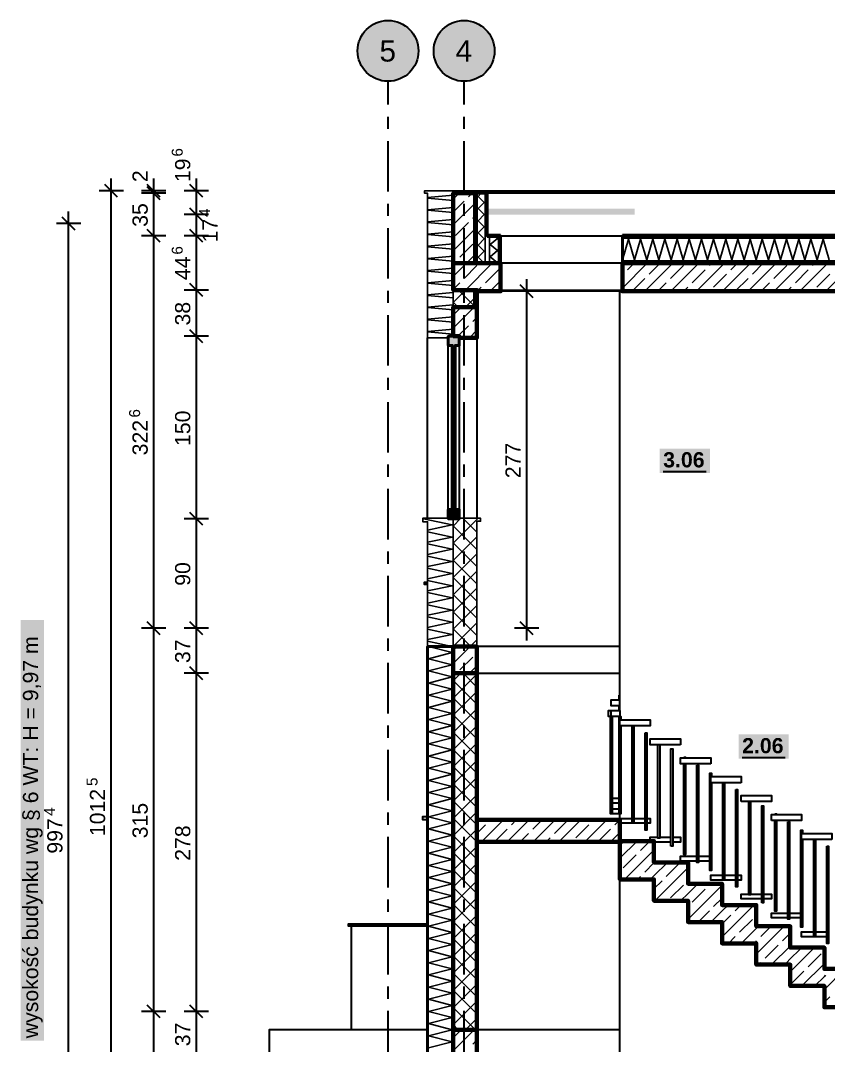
# Model space of a CAD drawing. Header units: metres. Extents: x -12.4 to 53.1, y -2.2 to 12.7.
# Drawn here: x -12.39 to -5.76, y 2.87 to 11.3 of the extents above; entities that cross this region are included whole.
import ezdxf

# ---------------------------------------------------------------- set-up
doc = ezdxf.new("R2010")
doc.units = ezdxf.units.M
for name, pattern in [('HYDRO_OKNA', [4.5, 1.5, -3]), ('KRESKOWA_3_1', [4, 3, -1]), ('PUNKTOWA', [10.5, 8.4, -1.05, 0, -1.05])]:
    doc.linetypes.add(name, pattern=pattern)
for name, color, linetype, lineweight in [('A-IZOL-WODNA', 5, 'Continuous', 100), ('A-KRESKOWANIE', 8, 'Continuous', 18), ('A-MASKA', 7, 'Continuous', 18), ('A-OSIE', 1, 'PUNKTOWA', 25), ('A-POMIESZCZENIA', 2, 'Continuous', 25), ('A-SCIANY-IZOL', 4, 'Continuous', 35), ('A-SCIANY-KONSTR', 7, 'Continuous', 50), ('A-SCIANY-WYK', 8, 'Continuous', 18), ('A-STROPY', 7, 'Continuous', 50), ('A-WIDOK', 7, 'Continuous', 25), ('A-WYMIARY', 1, 'Continuous', 25), ('A-WYPELNIENIA', 9, 'Continuous', 18)]:
    doc.layers.add(name, color=color, linetype=linetype, lineweight=lineweight)
doc.styles.add('PL_ARIAL', font='arial.ttf')
doc.styles.add('PL_ARIAL_B', font='arialbd.ttf')

msp = doc.modelspace()

# ---------------------------------------------------------------- hatches: boundary and pattern name
at = {"layer": 'A-MASKA', "true_color": 0xffffff}
msp.add_hatch(color=7, dxfattribs=at).paths.add_polyline_path([(-12.2025, 2.9099), (-12.2025, 6.3681), (-12.395, 6.3681), (-12.395, 2.9099)])
at = {"layer": 'A-OSIE', "true_color": 0xffffff}
for points in [[(-9.125, 11.046), (-9.1271, 11.0786), (-9.1335, 11.1107), (-9.144, 11.1417), (-9.1585, 11.171), (-9.1767, 11.1982), (-9.1982, 11.2228), (-9.2228, 11.2443), (-9.25, 11.2625), (-9.2793, 11.277), (-9.3103, 11.2875), (-9.3424, 11.2939), (-9.375, 11.296), (-9.4076, 11.2939), (-9.4397, 11.2875), (-9.4707, 11.277), (-9.5, 11.2625), (-9.5272, 11.2443), (-9.5518, 11.2228), (-9.5733, 11.1982), (-9.5915, 11.171), (-9.606, 11.1417), (-9.6165, 11.1107), (-9.6229, 11.0786), (-9.625, 11.046), (-9.6229, 11.0134), (-9.6165, 10.9813), (-9.606, 10.9503), (-9.5915, 10.921), (-9.5733, 10.8938), (-9.5518, 10.8692), (-9.5272, 10.8477), (-9.5, 10.8295), (-9.4707, 10.815), (-9.4397, 10.8045), (-9.4076, 10.7981), (-9.375, 10.796), (-9.3424, 10.7981), (-9.3103, 10.8045), (-9.2793, 10.815), (-9.25, 10.8295), (-9.2228, 10.8477), (-9.1982, 10.8692), (-9.1767, 10.8938), (-9.1585, 10.921), (-9.144, 10.9503), (-9.1335, 10.9813), (-9.1271, 11.0134)], [(-8.5, 11.046), (-8.5021, 11.0786), (-8.5085, 11.1107), (-8.519, 11.1417), (-8.5335, 11.171), (-8.5517, 11.1982), (-8.5732, 11.2228), (-8.5978, 11.2443), (-8.625, 11.2625), (-8.6543, 11.277), (-8.6853, 11.2875), (-8.7174, 11.2939), (-8.75, 11.296), (-8.7826, 11.2939), (-8.8147, 11.2875), (-8.8457, 11.277), (-8.875, 11.2625), (-8.9022, 11.2443), (-8.9268, 11.2228), (-8.9483, 11.1982), (-8.9665, 11.171), (-8.981, 11.1417), (-8.9915, 11.1107), (-8.9979, 11.0786), (-9, 11.046), (-8.9979, 11.0134), (-8.9915, 10.9813), (-8.981, 10.9503), (-8.9665, 10.921), (-8.9483, 10.8938), (-8.9268, 10.8692), (-8.9022, 10.8477), (-8.875, 10.8295), (-8.8457, 10.815), (-8.8147, 10.8045), (-8.7826, 10.7981), (-8.75, 10.796), (-8.7174, 10.7981), (-8.6853, 10.8045), (-8.6543, 10.815), (-8.625, 10.8295), (-8.5978, 10.8477), (-8.5732, 10.8692), (-8.5517, 10.8938), (-8.5335, 10.921), (-8.519, 10.9503), (-8.5085, 10.9813), (-8.5021, 11.0134)]]:
    msp.add_hatch(color=7, dxfattribs=at).paths.add_polyline_path(points)
at = {"layer": 'A-POMIESZCZENIA', "true_color": 0xffffff}
for points in [[(-7.1443, 7.5775), (-6.7307, 7.5775), (-6.7307, 7.7775), (-7.1443, 7.7775)], [(-6.4955, 5.2275), (-6.082, 5.2275), (-6.082, 5.4275), (-6.4955, 5.4275)]]:
    msp.add_hatch(color=7, dxfattribs=at).paths.add_polyline_path(points)
at = {"layer": 'A-WYPELNIENIA', "true_color": 0x000000}
for points in [[(-8.55, 9.7), (-8.55, 9.75), (-7.35, 9.75), (-7.35, 9.7)], [(-8.88, 8.7), (-8.88, 8.7), (-8.88, 8.7), (-8.79, 8.7), (-8.79, 8.7), (-8.79, 8.7), (-8.79, 8.625), (-8.79, 8.625), (-8.79, 8.625), (-8.823, 8.625), (-8.823, 8.625), (-8.823, 8.625), (-8.823, 8.625), (-8.823, 8.625), (-8.823, 8.625), (-8.823, 8.625), (-8.823, 8.625), (-8.823, 8.625), (-8.823, 8.625), (-8.823, 8.625), (-8.823, 8.625), (-8.823, 8.625), (-8.823, 8.625), (-8.823, 8.625), (-8.823, 8.625), (-8.823, 8.625), (-8.823, 7.275), (-8.823, 7.275), (-8.823, 7.275), (-8.847, 7.275), (-8.847, 7.275), (-8.847, 7.275), (-8.847, 8.625), (-8.847, 8.625), (-8.847, 8.625), (-8.847, 8.625), (-8.847, 8.625), (-8.847, 8.625), (-8.847, 8.625), (-8.847, 8.625), (-8.847, 8.625), (-8.847, 8.625), (-8.847, 8.625), (-8.847, 8.625), (-8.847, 8.625), (-8.847, 8.625), (-8.847, 8.625), (-8.847, 8.625), (-8.847, 8.625), (-8.88, 8.625), (-8.88, 8.625), (-8.88, 8.625)], [(-8.88, 7.2), (-8.88, 7.275), (-8.79, 7.275), (-8.79, 7.2)]]:
    msp.add_hatch(color=7, dxfattribs=at).paths.add_polyline_path(points)

# ---------------------------------------------------------------- linework, layer by layer
at = {"layer": 'A-IZOL-WODNA', "lineweight": 100, "ltscale": 0.05, "true_color": 0x000000}
for points in [[(-8.56, 9.525), (-8.45, 9.525)], [(-7.45, 9.525), (-0.19, 9.525)]]:
    msp.add_lwpolyline(points, dxfattribs=at)
at = {"layer": 'A-IZOL-WODNA', "linetype": 'HYDRO_OKNA', "lineweight": 50, "ltscale": 0.05, "true_color": 0xffffff, "flags": 128}
for points in [[(-8.56, 9.525), (-8.45, 9.525)], [(-7.45, 9.525), (-0.19, 9.525)]]:
    msp.add_lwpolyline(points, dxfattribs=at)
at = {"layer": 'A-IZOL-WODNA', "linetype": 'KRESKOWA_3_1', "lineweight": 35, "ltscale": 0.05, "flags": 128}
for points in [[(-8.56, 9.302), (-8.45, 9.302)], [(-7.45, 9.302), (-0.19, 9.302)]]:
    msp.add_lwpolyline(points, dxfattribs=at)
at = {"layer": 'A-KRESKOWANIE', "lineweight": 25, "ltscale": 0.05}
for points in [[(-9.05, 9.8397), (-8.84, 9.8595)], [(-8.84, 9.8276), (-8.7916, 9.876)], [(-8.7151, 9.8465), (-8.6856, 9.876)], [(-8.6647, 9.876), (-8.5375, 9.888), (-8.6223, 9.896)], [(-8.6425, 9.3), (-8.6425, 9.876)], [(-8.585, 9.3), (-8.635, 9.35), (-8.585, 9.4), (-8.635, 9.45), (-8.585, 9.5), (-8.635, 9.55), (-8.585, 9.6), (-8.635, 9.65), (-8.585, 9.7), (-8.635, 9.75), (-8.585, 9.8), (-8.635, 9.85), (-8.609, 9.876)], [(-8.5775, 9.3), (-8.5775, 9.876)], [(-8.84, 9.8165), (-9.05, 9.8363)], [(-8.84, 9.7216), (-8.7504, 9.8111)], [(-8.84, 9.6155), (-8.66, 9.7955)], [(-9.05, 9.7397), (-8.84, 9.7595)], [(-8.84, 9.7165), (-9.05, 9.7363)], [(-9.05, 9.6397), (-8.84, 9.6595)], [(-8.84, 9.6165), (-9.05, 9.6363)], [(-8.8212, 9.5283), (-8.7151, 9.6343)], [(-8.6797, 9.6697), (-8.66, 9.6894)], [(-9.05, 9.5397), (-8.84, 9.5595)], [(-8.84, 9.5165), (-9.05, 9.5363)], [(-8.84, 9.4034), (-8.66, 9.5834)], [(-8.5425, 9.304), (-8.5425, 9.524)], [(-8.475, 9.304), (-8.475, 9.304), (-8.535, 9.354), (-8.475, 9.404), (-8.535, 9.454), (-8.475, 9.504), (-8.499, 9.524)], [(-8.4675, 9.304), (-8.4675, 9.524)], [(-9.05, 9.4397), (-8.84, 9.4595)], [(-8.7858, 9.3515), (-8.6797, 9.4576)], [(-7.45, 9.5065), (-0.19, 9.5065)], [(-7.45, 9.329), (-7.4, 9.499), (-7.35, 9.329), (-7.3, 9.499), (-7.25, 9.329), (-7.2, 9.499), (-7.15, 9.329), (-7.1, 9.499), (-7.05, 9.329), (-7, 9.499), (-6.95, 9.329), (-6.9, 9.499), (-6.85, 9.329), (-6.8, 9.499), (-6.75, 9.329), (-6.7, 9.499), (-6.65, 9.329), (-6.6, 9.499), (-6.55, 9.329), (-6.5, 9.499), (-6.45, 9.329), (-6.4, 9.499), (-6.35, 9.329), (-6.3, 9.499), (-6.25, 9.329), (-6.2, 9.499), (-6.15, 9.329), (-6.1, 9.499), (-6.05, 9.329), (-6, 9.499), (-5.95, 9.329), (-5.9, 9.499), (-5.85, 9.329), (-5.8, 9.499), (-5.75, 9.329)], [(-8.84, 9.4165), (-9.05, 9.4363)], [(-9.05, 9.3397), (-8.84, 9.3595)], [(-8.7312, 9.3), (-8.66, 9.3712)], [(-8.84, 9.3165), (-9.05, 9.3363)], [(-8.84, 9.1912), (-8.7312, 9.3)], [(-8.84, 9.2973), (-8.8373, 9.3)], [(-8.8373, 9.3), (-8.8212, 9.3161)], [(-8.7504, 9.1747), (-8.6444, 9.2808)], [(-8.7391, 9.08), (-8.5191, 9.3)], [(-7.45, 9.3215), (-0.19, 9.3215)], [(-7.45, 9.0963), (-7.2463, 9.3)], [(-7.4069, 9.2454), (-7.3524, 9.3)], [(-7.2642, 9.07), (-7.0342, 9.3)], [(-7.2302, 9.2101), (-7.1402, 9.3)], [(-7.0534, 9.1747), (-6.9473, 9.2808)], [(-7.052, 9.07), (-6.822, 9.3)], [(-6.8399, 9.07), (-6.6099, 9.3)], [(-6.7352, 9.2808), (-6.716, 9.3)], [(-6.6278, 9.07), (-6.3978, 9.3)], [(-6.5584, 9.2454), (-6.5038, 9.3)], [(-6.4156, 9.07), (-6.1856, 9.3)], [(-6.3816, 9.2101), (-6.2917, 9.3)], [(-6.2049, 9.1747), (-6.0988, 9.2808)], [(-6.2035, 9.07), (-5.9735, 9.3)], [(-5.9914, 9.07), (-5.7614, 9.3)], [(-5.8867, 9.2808), (-5.8674, 9.3)], [(-5.7792, 9.07), (-5.5492, 9.3)], [(-9.05, 9.2397), (-8.84, 9.2595)], [(-8.84, 9.2165), (-9.05, 9.2363)], [(-8.5737, 9.1394), (-8.4676, 9.2454)], [(-7.45, 9.2024), (-7.4423, 9.2101)], [(-6.8766, 9.1394), (-6.7705, 9.2454)], [(-6.6998, 9.104), (-6.5938, 9.2101)], [(-6.0281, 9.1394), (-5.922, 9.2454)], [(-5.8513, 9.104), (-5.7452, 9.2101)], [(-9.05, 9.1397), (-8.84, 9.1595)], [(-8.84, 9.1165), (-9.05, 9.1363)], [(-8.84, 9.0852), (-8.7858, 9.1394)], [(-8.643, 9.07), (-8.609, 9.104)], [(-8.537, 9.07), (-8.45, 9.157)], [(-7.3702, 9.07), (-7.2655, 9.1747)], [(-7.1581, 9.07), (-7.0887, 9.1394)], [(-6.946, 9.07), (-6.912, 9.104)], [(-6.5217, 9.07), (-6.417, 9.1747)], [(-6.3096, 9.07), (-6.2402, 9.1394)], [(-6.0974, 9.07), (-6.0634, 9.104)], [(-9.05, 9.0397), (-8.84, 9.0595)], [(-8.84, 9.0165), (-9.05, 9.0363)], [(-8.84, 8.9791), (-8.7391, 9.08)], [(-8.66, 8.9428), (-8.7972, 9.08)], [(-8.7377, 8.94), (-8.66, 9.0177)], [(-8.66, 9.053), (-8.645, 9.068)], [(-9.05, 8.9397), (-8.84, 8.9595)], [(-8.84, 8.9165), (-9.05, 8.9363)], [(-8.7986, 8.94), (-8.84, 8.9814)], [(-8.84, 8.767), (-8.667, 8.94)], [(-8.84, 8.873), (-8.773, 8.94)], [(-8.66, 8.947), (-8.645, 8.962)], [(-9.05, 8.8397), (-8.84, 8.8595)], [(-8.6797, 8.8212), (-8.645, 8.8559)], [(-8.84, 8.8165), (-9.05, 8.8363)], [(-8.8009, 8.7), (-8.7151, 8.7858)], [(-9.05, 8.7397), (-8.84, 8.7595)], [(-8.84, 8.7165), (-9.05, 8.7363)], [(-8.7068, 8.688), (-8.645, 8.7498)], [(-9.05, 7.1069), (-8.8475, 7.15), (-9.0825, 7.2), (-9.0637, 7.204)], [(-8.84, 6.9992), (-8.6352, 7.204)], [(-8.84, 7.1406), (-8.7766, 7.204)], [(-8.645, 7.0894), (-8.7596, 7.204)], [(-8.615, 7.2008), (-8.6182, 7.204)], [(-9.05, 7.0069), (-8.8475, 7.05), (-9.05, 7.0931)], [(-8.645, 6.9479), (-8.84, 7.1429)], [(-8.84, 6.8578), (-8.645, 7.0528)], [(-8.645, 6.8065), (-8.84, 7.0015)], [(-9.05, 6.9069), (-8.8475, 6.95), (-9.05, 6.9931)], [(-8.84, 6.7163), (-8.645, 6.9113)], [(-9.05, 6.8069), (-8.8475, 6.85), (-9.05, 6.8931)], [(-8.645, 6.6651), (-8.84, 6.8601)], [(-9.05, 6.7069), (-8.8475, 6.75), (-9.05, 6.7931)], [(-8.84, 6.5749), (-8.645, 6.7699)], [(-9.05, 6.6069), (-8.8475, 6.65), (-9.05, 6.6931)], [(-8.645, 6.5237), (-8.84, 6.7187)], [(-9.05, 6.5069), (-8.8475, 6.55), (-9.05, 6.5931)], [(-8.84, 6.4335), (-8.645, 6.6285)], [(-8.645, 6.3823), (-8.84, 6.5773)], [(-9.05, 6.4069), (-8.8475, 6.45), (-9.05, 6.4931)], [(-8.84, 6.2921), (-8.645, 6.4871)], [(-8.645, 6.2408), (-8.84, 6.4358)], [(-9.05, 6.3069), (-8.8475, 6.35), (-9.05, 6.3931)], [(-8.84, 6.1507), (-8.645, 6.3457)], [(-9.05, 6.2069), (-8.8475, 6.25), (-9.05, 6.2931)], [(-8.6956, 6.15), (-8.84, 6.2944)], [(-8.8475, 6.15), (-9.05, 6.1931)], [(-8.837, 6.15), (-8.84, 6.153)], [(-8.6992, 6.15), (-8.645, 6.2042)], [(-8.8475, 3), (-9.0425, 3.05), (-8.8475, 3.1), (-9.0425, 3.15), (-8.8475, 3.2), (-9.0425, 3.25), (-8.8475, 3.3), (-9.0425, 3.35), (-8.8475, 3.4), (-9.0425, 3.45), (-8.8475, 3.5), (-9.0425, 3.55), (-8.8475, 3.6), (-9.0425, 3.65), (-8.8475, 3.7), (-9.0425, 3.75), (-8.8475, 3.8), (-9.0425, 3.85), (-8.8475, 3.9), (-9.0425, 3.95), (-8.8475, 4), (-9.0425, 4.05), (-8.8475, 4.1), (-9.0425, 4.15), (-8.8475, 4.2), (-9.0425, 4.25), (-8.8475, 4.3), (-9.0425, 4.35), (-8.8475, 4.4), (-9.0425, 4.45), (-8.8475, 4.5), (-9.0425, 4.55), (-8.8475, 4.6), (-9.0425, 4.65), (-8.8475, 4.7), (-9.0425, 4.75), (-8.8475, 4.8), (-9.0425, 4.85), (-8.8475, 4.9), (-9.0425, 4.95), (-8.8475, 5), (-9.0425, 5.05), (-8.8475, 5.1), (-9.0425, 5.15), (-8.8475, 5.2), (-9.0425, 5.25), (-8.8475, 5.3), (-9.0425, 5.35), (-8.8475, 5.4), (-9.0425, 5.45), (-8.8475, 5.5), (-9.0425, 5.55), (-8.8475, 5.6), (-9.0425, 5.65), (-8.8475, 5.7), (-9.0425, 5.75), (-8.8475, 5.8), (-9.0425, 5.85), (-8.8475, 5.9), (-9.0425, 5.95), (-8.8475, 6), (-9.0425, 6.05), (-8.8475, 6.1), (-9.0425, 6.15)], [(-8.84, 6.0092), (-8.6992, 6.15)], [(-8.8212, 6.1342), (-8.8053, 6.15)], [(-8.7858, 5.9574), (-8.6797, 6.0634)], [(-8.7071, 5.93), (-8.645, 5.9921)], [(-8.84, 5.8678), (-8.7778, 5.93)], [(-8.84, 5.7264), (-8.645, 5.9214)], [(-8.645, 5.8166), (-8.7584, 5.93)], [(-8.645, 5.6752), (-8.84, 5.8702)], [(-8.84, 5.585), (-8.645, 5.78)], [(-8.645, 5.5337), (-8.84, 5.7287)], [(-8.84, 5.4436), (-8.645, 5.6386)], [(-8.645, 5.3923), (-8.84, 5.5873)], [(-8.84, 5.3021), (-8.645, 5.4971)], [(-8.645, 5.2509), (-8.84, 5.4459)], [(-8.84, 5.1607), (-8.645, 5.3557)], [(-8.645, 5.1095), (-8.84, 5.3045)], [(-8.84, 5.0193), (-8.645, 5.2143)], [(-8.645, 4.968), (-8.84, 5.163)], [(-8.84, 4.8779), (-8.645, 5.0729)], [(-8.645, 4.8266), (-8.84, 5.0216)], [(-8.84, 4.7365), (-8.645, 4.9315)], [(-8.645, 4.6852), (-8.84, 4.8802)], [(-8.84, 4.595), (-8.645, 4.79)], [(-8.645, 4.5438), (-8.84, 4.7388)], [(-8.645, 4.7193), (-8.6393, 4.725)], [(-8.6072, 4.545), (-8.4272, 4.725)], [(-8.5383, 4.7199), (-8.5333, 4.725)], [(-8.3951, 4.545), (-8.2151, 4.725)], [(-8.3615, 4.6846), (-8.3211, 4.725)], [(-8.1848, 4.6492), (-8.109, 4.725)], [(-8.1829, 4.545), (-8.0029, 4.725)], [(-8.008, 4.6139), (-7.9019, 4.7199)], [(-7.9708, 4.545), (-7.7908, 4.725)], [(-7.7587, 4.545), (-7.5787, 4.725)], [(-7.6898, 4.7199), (-7.6847, 4.725)], [(-7.513, 4.6846), (-7.4726, 4.725)], [(-8.84, 4.4536), (-8.645, 4.6486)], [(-8.645, 4.6133), (-8.5737, 4.6846)], [(-8.5011, 4.545), (-8.3969, 4.6492)], [(-7.8312, 4.5785), (-7.7251, 4.6846)], [(-7.6526, 4.545), (-7.5484, 4.6492)], [(-8.645, 4.4024), (-8.84, 4.5974)], [(-8.289, 4.545), (-8.2201, 4.6139)], [(-8.0769, 4.545), (-8.0433, 4.5785)], [(-7.5465, 4.545), (-7.47, 4.6215)], [(-7.47, 4.4094), (-7.3294, 4.55)], [(-7.47, 4.5155), (-7.4355, 4.55)], [(-7.3009, 4.4725), (-7.2233, 4.55)], [(-8.84, 4.3122), (-8.645, 4.5072)], [(-7.4323, 4.235), (-7.19, 4.4773)], [(-8.645, 4.2609), (-8.84, 4.4559)], [(-7.4423, 4.331), (-7.3362, 4.4371)], [(-8.84, 4.1708), (-8.645, 4.3658)], [(-8.645, 4.1195), (-8.84, 4.3145)], [(-7.2655, 4.2957), (-7.19, 4.3712)], [(-7.19, 4.2651), (-7.0801, 4.375)], [(-7.19, 4.3712), (-7.1862, 4.375)], [(-7.183, 4.06), (-6.91, 4.333)], [(-7.0887, 4.2603), (-6.9827, 4.3664)], [(-8.84, 4.0293), (-8.645, 4.2243)], [(-7.3262, 4.235), (-7.3009, 4.2603)], [(-7.2201, 4.235), (-7.19, 4.2651)], [(-7.19, 4.1591), (-7.1241, 4.225)], [(-6.912, 4.225), (-6.91, 4.2269)], [(-8.645, 3.9781), (-8.84, 4.1731)], [(-7.0534, 4.0835), (-6.9473, 4.1896)], [(-6.91, 4.1209), (-6.8309, 4.2)], [(-6.91, 3.9087), (-6.63, 4.1887)], [(-6.8766, 4.0482), (-6.7705, 4.1543)], [(-6.7352, 4.1896), (-6.7248, 4.2)], [(-8.84, 3.8879), (-8.645, 4.0829)], [(-6.9709, 4.06), (-6.91, 4.1209)], [(-6.6998, 4.0128), (-6.63, 4.0827)], [(-8.645, 3.8367), (-8.84, 4.0317)], [(-6.8277, 3.885), (-6.7352, 3.9775)], [(-6.7216, 3.885), (-6.63, 3.9766)], [(-6.63, 3.7645), (-6.3695, 4.025)], [(-6.63, 3.9766), (-6.5816, 4.025)], [(-6.5231, 3.9775), (-6.4755, 4.025)], [(-8.84, 3.7465), (-8.645, 3.9415)], [(-8.645, 3.6953), (-8.84, 3.8903)], [(-6.63, 3.8705), (-6.5584, 3.9421)], [(-6.4877, 3.8007), (-6.3816, 3.9068)], [(-8.84, 3.6051), (-8.645, 3.8001)], [(-6.4723, 3.71), (-6.35, 3.8323)], [(-6.35, 3.6202), (-6.1202, 3.85)], [(-6.35, 3.8323), (-6.3323, 3.85)], [(-6.3109, 3.7653), (-6.2263, 3.85)], [(-6.1342, 3.73), (-6.07, 3.7941)], [(-8.645, 3.5538), (-8.84, 3.7488)], [(-6.5784, 3.71), (-6.5231, 3.7653)], [(-6.3663, 3.71), (-6.35, 3.7263)], [(-6.35, 3.7263), (-6.3463, 3.73)], [(-8.84, 3.4637), (-8.645, 3.6587)], [(-6.2756, 3.5886), (-6.1695, 3.6946)], [(-6.2231, 3.535), (-6.07, 3.6881)], [(-6.07, 3.4759), (-5.8709, 3.675)], [(-6.07, 3.582), (-5.9927, 3.6593)], [(-5.922, 3.5179), (-5.816, 3.6239)], [(-8.645, 3.4124), (-8.84, 3.6074)], [(-6.3291, 3.535), (-6.3109, 3.5532)], [(-6.0988, 3.5532), (-6.07, 3.582)], [(-5.9738, 3.36), (-5.79, 3.5438)], [(-8.84, 3.3222), (-8.645, 3.5172)], [(-8.645, 3.271), (-8.84, 3.466)], [(-6.0634, 3.3764), (-5.9574, 3.4825)], [(-5.79, 3.3317), (-5.6217, 3.5)], [(-8.84, 3.1808), (-8.645, 3.3758)], [(-5.8677, 3.36), (-5.79, 3.4377)], [(-5.79, 3.4377), (-5.7806, 3.4471)], [(-8.645, 3.1296), (-8.84, 3.3246)], [(-8.84, 3.0394), (-8.645, 3.2344)], [(-5.79, 3.2256), (-5.7452, 3.2704)], [(-8.6569, 3), (-8.84, 3.1831)], [(-8.7983, 3), (-8.84, 3.0417)], [(-8.738, 3), (-8.645, 3.093)], [(-9.0425, 2.85), (-8.8475, 2.9), (-9.0425, 2.95), (-8.8475, 3)], [(-8.84, 2.8273), (-8.6673, 3)], [(-8.84, 2.9333), (-8.7733, 3)], [(-8.6797, 2.8815), (-8.645, 2.9162)]]:
    msp.add_lwpolyline(points, dxfattribs=at)
at = {"layer": 'A-OSIE', "linetype": 'PUNKTOWA', "lineweight": 35, "ltscale": 0.049404, "flags": 128}
for points in [[(-9.375, -1.55), (-9.375, 10.796)], [(-8.75, -1.55), (-8.75, 10.796)]]:
    msp.add_lwpolyline(points, dxfattribs=at)
at = {"layer": 'A-OSIE', "linetype": 'Continuous', "lineweight": 35, "ltscale": 0.05}
for centre in [(-9.375, 11.046), (-8.75, 11.046)]:
    msp.add_circle(centre, 0.25, dxfattribs=at)
at = {"layer": 'A-POMIESZCZENIA', "lineweight": 35, "ltscale": 0.05}
for points in [[(-7.1143, 7.5875), (-6.7607, 7.5875)], [(-6.4655, 5.2375), (-6.112, 5.2375)]]:
    msp.add_lwpolyline(points, dxfattribs=at)
at = {"layer": 'A-SCIANY-IZOL', "lineweight": 50, "ltscale": 0.05}
msp.add_lwpolyline([(-8.66, 9.3), (-8.66, 9.3), (-8.66, 9.876), (-8.66, 9.876), (-8.66, 9.876), (-8.56, 9.876), (-8.56, 9.876), (-8.56, 9.876), (-8.56, 9.524), (-8.56, 9.524), (-8.56, 9.524), (-8.56, 9.524), (-8.56, 9.524), (-8.56, 9.524), (-8.56, 9.524), (-8.56, 9.524), (-8.56, 9.524), (-8.56, 9.524), (-8.56, 9.524), (-8.56, 9.524), (-8.56, 9.524), (-8.56, 9.524), (-8.56, 9.524), (-8.56, 9.524), (-8.56, 9.524), (-8.45, 9.524), (-8.45, 9.524), (-8.45, 9.524), (-8.45, 9.304), (-8.45, 9.304), (-8.45, 9.304), (-8.56, 9.304), (-8.56, 9.304), (-8.56, 9.304), (-8.56, 9.304), (-8.56, 9.304), (-8.56, 9.304), (-8.56, 9.304), (-8.56, 9.304), (-8.56, 9.304), (-8.56, 9.304), (-8.56, 9.304), (-8.56, 9.304), (-8.56, 9.304), (-8.56, 9.304), (-8.56, 9.304), (-8.56, 9.304), (-8.56, 9.304), (-8.56, 9.3), (-8.56, 9.3), (-8.56, 9.3), (-8.66, 9.3)], close=True, dxfattribs=at)
for points in [[(-0.19, 9.304), (-7.45, 9.304), (-7.45, 9.304), (-7.45, 9.304), (-7.45, 9.524), (-7.45, 9.524), (-7.45, 9.524), (-0.19, 9.524)], [(-9.05, -0.4), (-9.05, 6.15), (-9.05, 6.15), (-9.05, 6.15), (-9.05, 6.15), (-8.84, 6.15), (-8.84, 6.15), (-8.84, 6.15), (-8.84, 6.15), (-8.84, -0.15)]]:
    msp.add_lwpolyline(points, dxfattribs=at)
at = {"layer": 'A-SCIANY-KONSTR', "lineweight": 70, "ltscale": 0.05}
for points in [[(-8.84, 9.3), (-8.84, 9.3), (-8.84, 9.876), (-8.84, 9.876), (-8.84, 9.876), (-8.66, 9.876), (-8.66, 9.876), (-8.66, 9.876), (-8.66, 9.3), (-8.66, 9.3), (-8.66, 9.3), (-8.84, 9.3)], [(-8.84, 8.7), (-8.84, 8.7), (-8.84, 8.94), (-8.84, 8.94), (-8.84, 8.94), (-8.66, 8.94), (-8.66, 8.94), (-8.66, 8.94), (-8.66, 8.94), (-8.66, 8.94), (-8.66, 8.94), (-8.66, 8.94), (-8.66, 8.94), (-8.66, 8.94), (-8.66, 8.94), (-8.66, 8.94), (-8.66, 8.94), (-8.66, 8.94), (-8.66, 8.94), (-8.66, 8.94), (-8.66, 8.94), (-8.66, 8.94), (-8.66, 9.08), (-8.66, 9.08), (-8.66, 9.08), (-8.645, 9.08), (-8.645, 9.08), (-8.645, 9.08), (-8.645, 8.688), (-8.645, 8.688), (-8.645, 8.688), (-8.79, 8.688), (-8.79, 8.688), (-8.79, 8.688), (-8.79, 8.7), (-8.79, 8.7), (-8.79, 8.7), (-8.79, 8.7), (-8.79, 8.7), (-8.79, 8.7), (-8.79, 8.7), (-8.79, 8.7), (-8.79, 8.7), (-8.79, 8.7), (-8.79, 8.7), (-8.79, 8.7), (-8.79, 8.7), (-8.79, 8.7), (-8.79, 8.7), (-8.79, 8.7), (-8.79, 8.7), (-8.84, 8.7)], [(-8.84, 5.93), (-8.84, 5.93), (-8.645, 5.93), (-8.645, 5.93), (-8.645, 5.93), (-8.645, 5.93), (-8.645, 3), (-8.645, 3), (-8.645, 3), (-8.645, 3), (-8.645, 3), (-8.84, 3), (-8.84, 3), (-8.84, 3), (-8.84, 3), (-8.84, 5.93), (-8.84, 5.93)]]:
    msp.add_lwpolyline(points, close=True, dxfattribs=at)
at = {"layer": 'A-SCIANY-KONSTR', "lineweight": 50, "ltscale": 0.05}
msp.add_lwpolyline([(-8.88, 8.625), (-8.88, 8.625), (-8.88, 8.625), (-8.88, 8.7), (-8.88, 8.7), (-8.88, 8.7), (-8.88, 8.7), (-8.88, 8.7), (-8.79, 8.7), (-8.79, 8.7), (-8.79, 8.7), (-8.79, 8.7), (-8.79, 8.7), (-8.79, 8.625), (-8.79, 8.625), (-8.79, 8.625), (-8.79, 8.625), (-8.79, 8.625), (-8.823, 8.625), (-8.823, 8.625), (-8.823, 8.625), (-8.823, 8.625), (-8.823, 8.625), (-8.823, 8.625), (-8.823, 8.625), (-8.823, 8.625), (-8.823, 8.625), (-8.823, 8.625), (-8.823, 8.625), (-8.823, 8.625), (-8.823, 8.625), (-8.823, 8.625), (-8.823, 8.625), (-8.823, 8.625), (-8.823, 8.625), (-8.823, 7.275), (-8.823, 7.275), (-8.823, 7.275), (-8.823, 7.275), (-8.823, 7.275), (-8.823, 7.275), (-8.823, 7.275), (-8.823, 7.275), (-8.823, 7.275), (-8.823, 7.275), (-8.823, 7.275), (-8.823, 7.275), (-8.823, 7.275), (-8.823, 7.275), (-8.823, 7.275), (-8.823, 7.275), (-8.823, 7.275), (-8.79, 7.275), (-8.79, 7.275), (-8.79, 7.275), (-8.79, 7.2), (-8.79, 7.2), (-8.79, 7.2), (-8.88, 7.2), (-8.88, 7.2), (-8.88, 7.2), (-8.88, 7.275), (-8.88, 7.275), (-8.88, 7.275), (-8.847, 7.275), (-8.847, 7.275), (-8.847, 7.275), (-8.847, 7.275), (-8.847, 7.275), (-8.847, 7.275), (-8.847, 7.275), (-8.847, 7.275), (-8.847, 7.275), (-8.847, 7.275), (-8.847, 7.275), (-8.847, 7.275), (-8.847, 7.275), (-8.847, 7.275), (-8.847, 7.275), (-8.847, 7.275), (-8.847, 7.275), (-8.847, 8.625), (-8.847, 8.625), (-8.847, 8.625), (-8.847, 8.625), (-8.847, 8.625), (-8.847, 8.625), (-8.847, 8.625), (-8.847, 8.625), (-8.847, 8.625), (-8.847, 8.625), (-8.847, 8.625), (-8.847, 8.625), (-8.847, 8.625), (-8.847, 8.625), (-8.847, 8.625), (-8.847, 8.625), (-8.847, 8.625), (-8.88, 8.625), (-8.88, 8.625)], close=True, dxfattribs=at)
at = {"layer": 'A-SCIANY-KONSTR', "lineweight": 70, "ltscale": 0.05}
msp.add_lwpolyline([(-5.51, 3.185), (-5.79, 3.185), (-5.79, 3.185), (-5.79, 3.185), (-5.79, 3.36), (-5.79, 3.36), (-5.79, 3.36), (-5.79, 3.36), (-5.79, 3.36), (-5.79, 3.36), (-5.79, 3.36), (-5.79, 3.36), (-5.79, 3.36), (-5.79, 3.36), (-5.79, 3.36), (-5.79, 3.36), (-5.79, 3.36), (-5.79, 3.36), (-5.79, 3.36), (-5.79, 3.36), (-5.79, 3.36), (-6.07, 3.36), (-6.07, 3.36), (-6.07, 3.36), (-6.07, 3.535), (-6.07, 3.535), (-6.07, 3.535), (-6.07, 3.535), (-6.07, 3.535), (-6.07, 3.535), (-6.07, 3.535), (-6.07, 3.535), (-6.07, 3.535), (-6.07, 3.535), (-6.07, 3.535), (-6.07, 3.535), (-6.07, 3.535), (-6.07, 3.535), (-6.07, 3.535), (-6.07, 3.535), (-6.07, 3.535), (-6.35, 3.535), (-6.35, 3.535), (-6.35, 3.535), (-6.35, 3.71), (-6.35, 3.71), (-6.35, 3.71), (-6.35, 3.71), (-6.35, 3.71), (-6.35, 3.71), (-6.35, 3.71), (-6.35, 3.71), (-6.35, 3.71), (-6.35, 3.71), (-6.35, 3.71), (-6.35, 3.71), (-6.35, 3.71), (-6.35, 3.71), (-6.35, 3.71), (-6.35, 3.71), (-6.35, 3.71), (-6.63, 3.71), (-6.63, 3.71), (-6.63, 3.71), (-6.63, 3.885), (-6.63, 3.885), (-6.63, 3.885), (-6.63, 3.885), (-6.63, 3.885), (-6.63, 3.885), (-6.63, 3.885), (-6.63, 3.885), (-6.63, 3.885), (-6.63, 3.885), (-6.63, 3.885), (-6.63, 3.885), (-6.63, 3.885), (-6.63, 3.885), (-6.63, 3.885), (-6.63, 3.885), (-6.63, 3.885), (-6.91, 3.885), (-6.91, 3.885), (-6.91, 3.885), (-6.91, 4.06), (-6.91, 4.06), (-6.91, 4.06), (-6.91, 4.06), (-6.91, 4.06), (-6.91, 4.06), (-6.91, 4.06), (-6.91, 4.06), (-6.91, 4.06), (-6.91, 4.06), (-6.91, 4.06), (-6.91, 4.06), (-6.91, 4.06), (-6.91, 4.06), (-6.91, 4.06), (-6.91, 4.06), (-6.91, 4.06), (-7.19, 4.06), (-7.19, 4.06), (-7.19, 4.06), (-7.19, 4.235), (-7.19, 4.235), (-7.19, 4.235), (-7.19, 4.235), (-7.19, 4.235), (-7.19, 4.235), (-7.19, 4.235), (-7.19, 4.235), (-7.19, 4.235), (-7.19, 4.235), (-7.19, 4.235), (-7.19, 4.235), (-7.19, 4.235), (-7.19, 4.235), (-7.19, 4.235), (-7.19, 4.235), (-7.19, 4.235), (-7.47, 4.235), (-7.47, 4.235), (-7.47, 4.235), (-7.47, 4.545), (-7.47, 4.545), (-7.47, 4.545), (-7.47, 4.545), (-7.47, 4.545), (-7.47, 4.545), (-7.47, 4.545), (-7.47, 4.545), (-7.47, 4.545), (-7.47, 4.545), (-7.47, 4.545), (-7.47, 4.545), (-7.47, 4.545), (-7.47, 4.545), (-7.47, 4.545), (-7.47, 4.545), (-7.47, 4.545), (-8.645, 4.545), (-8.645, 4.545), (-8.645, 4.545), (-8.645, 4.725), (-8.645, 4.725), (-8.645, 4.725), (-7.47, 4.725), (-7.47, 4.725), (-7.47, 4.725), (-7.47, 4.55), (-7.47, 4.55), (-7.47, 4.55), (-7.47, 4.55), (-7.47, 4.55), (-7.47, 4.55), (-7.47, 4.55), (-7.47, 4.55), (-7.47, 4.55), (-7.47, 4.55), (-7.47, 4.55), (-7.47, 4.55), (-7.47, 4.55), (-7.47, 4.55), (-7.47, 4.55), (-7.47, 4.55), (-7.47, 4.55), (-7.19, 4.55), (-7.19, 4.55), (-7.19, 4.55), (-7.19, 4.375), (-7.19, 4.375), (-7.19, 4.375), (-7.19, 4.375), (-7.19, 4.375), (-7.19, 4.375), (-7.19, 4.375), (-7.19, 4.375), (-7.19, 4.375), (-7.19, 4.375), (-7.19, 4.375), (-7.19, 4.375), (-7.19, 4.375), (-7.19, 4.375), (-7.19, 4.375), (-7.19, 4.375), (-7.19, 4.375), (-6.91, 4.375), (-6.91, 4.375), (-6.91, 4.375), (-6.91, 4.2), (-6.91, 4.2), (-6.91, 4.2), (-6.91, 4.2), (-6.91, 4.2), (-6.91, 4.2), (-6.91, 4.2), (-6.91, 4.2), (-6.91, 4.2), (-6.91, 4.2), (-6.91, 4.2), (-6.91, 4.2), (-6.91, 4.2), (-6.91, 4.2), (-6.91, 4.2), (-6.91, 4.2), (-6.91, 4.2), (-6.63, 4.2), (-6.63, 4.2), (-6.63, 4.2), (-6.63, 4.025), (-6.63, 4.025), (-6.63, 4.025), (-6.63, 4.025), (-6.63, 4.025), (-6.63, 4.025), (-6.63, 4.025), (-6.63, 4.025), (-6.63, 4.025), (-6.63, 4.025), (-6.63, 4.025), (-6.63, 4.025), (-6.63, 4.025), (-6.63, 4.025), (-6.63, 4.025), (-6.63, 4.025), (-6.63, 4.025), (-6.35, 4.025), (-6.35, 4.025), (-6.35, 4.025), (-6.35, 3.85), (-6.35, 3.85), (-6.35, 3.85), (-6.35, 3.85), (-6.35, 3.85), (-6.35, 3.85), (-6.35, 3.85), (-6.35, 3.85), (-6.35, 3.85), (-6.35, 3.85), (-6.35, 3.85), (-6.35, 3.85), (-6.35, 3.85), (-6.35, 3.85), (-6.35, 3.85), (-6.35, 3.85), (-6.35, 3.85), (-6.07, 3.85), (-6.07, 3.85), (-6.07, 3.85), (-6.07, 3.675), (-6.07, 3.675), (-6.07, 3.675), (-6.07, 3.675), (-6.07, 3.675), (-6.07, 3.675), (-6.07, 3.675), (-6.07, 3.675), (-6.07, 3.675), (-6.07, 3.675), (-6.07, 3.675), (-6.07, 3.675), (-6.07, 3.675), (-6.07, 3.675), (-6.07, 3.675), (-6.07, 3.675), (-6.07, 3.675), (-5.79, 3.675), (-5.79, 3.675), (-5.79, 3.675), (-5.79, 3.5), (-5.79, 3.5), (-5.79, 3.5), (-5.79, 3.5), (-5.79, 3.5), (-5.79, 3.5), (-5.79, 3.5), (-5.79, 3.5), (-5.79, 3.5), (-5.79, 3.5), (-5.79, 3.5), (-5.79, 3.5), (-5.79, 3.5), (-5.79, 3.5), (-5.79, 3.5), (-5.79, 3.5), (-5.79, 3.5), (-5.51, 3.5)], dxfattribs=at)
at = {"layer": 'A-SCIANY-WYK', "lineweight": 25, "ltscale": 0.05}
for points in [[(-9.075, 9.876), (-9.075, 9.876), (-9.075, 9.876), (-9.075, 9.896), (-9.075, 9.896), (-9.075, 9.896), (-9.075, 9.896), (-9.075, 9.896), (-8.53, 9.896), (-8.53, 9.896), (-8.53, 9.896), (-8.53, 9.896), (-8.53, 9.896), (-8.53, 9.876), (-8.53, 9.876), (-8.53, 9.876), (-8.53, 9.876), (-8.53, 9.876), (-8.84, 9.876), (-8.84, 9.876), (-8.84, 9.876), (-8.84, 9.876), (-8.84, 9.876), (-8.84, 9.876), (-8.84, 9.876), (-8.84, 9.876), (-8.84, 9.876), (-8.84, 9.876), (-8.84, 9.876), (-8.84, 9.876), (-8.84, 9.876), (-8.84, 9.876), (-8.84, 9.876), (-8.84, 9.876), (-8.84, 9.876), (-8.84, 8.7), (-8.84, 8.7), (-8.84, 8.7), (-8.84, 8.7), (-8.84, 8.7), (-8.88, 8.7), (-8.88, 8.7), (-8.88, 8.7), (-8.88, 8.7), (-8.88, 8.7), (-8.88, 8.7), (-8.88, 8.7), (-8.88, 8.7), (-8.88, 8.7), (-8.88, 8.7), (-8.88, 8.7), (-8.88, 8.7), (-8.88, 8.7), (-8.88, 8.7), (-8.88, 8.7), (-8.88, 8.7), (-8.88, 8.7), (-8.88, 8.688), (-8.88, 8.688), (-8.88, 8.688), (-8.88, 8.688), (-8.88, 8.688), (-9.05, 8.688), (-9.05, 8.688), (-9.05, 8.688), (-9.05, 8.688), (-9.05, 8.688), (-9.05, 9.876), (-9.05, 9.876), (-9.05, 9.876), (-9.05, 9.876), (-9.05, 9.876), (-9.05, 9.876), (-9.05, 9.876), (-9.05, 9.876), (-9.05, 9.876), (-9.05, 9.876), (-9.05, 9.876), (-9.05, 9.876), (-9.05, 9.876), (-9.05, 9.876), (-9.05, 9.876), (-9.05, 9.876), (-9.05, 9.876), (-9.075, 9.876), (-9.075, 9.876)], [(-8.84, 8.94), (-8.84, 8.94), (-8.84, 9.08), (-8.84, 9.08), (-8.84, 9.08), (-8.66, 9.08), (-8.66, 9.08), (-8.66, 9.08), (-8.66, 8.94), (-8.66, 8.94), (-8.66, 8.94), (-8.84, 8.94)], [(-9.09, 7.204), (-9.09, 7.204), (-9.09, 7.204), (-9.09, 7.204), (-9.09, 7.204), (-8.88, 7.204), (-8.88, 7.204), (-8.88, 7.204), (-8.88, 7.204), (-8.88, 7.204), (-8.88, 7.2), (-8.88, 7.2), (-8.88, 7.2), (-8.88, 7.2), (-8.88, 7.2), (-8.88, 7.2), (-8.88, 7.2), (-8.88, 7.2), (-8.88, 7.2), (-8.88, 7.2), (-8.88, 7.2), (-8.88, 7.2), (-8.88, 7.2), (-8.88, 7.2), (-8.88, 7.2), (-8.88, 7.2), (-8.88, 7.2), (-8.84, 7.2), (-8.84, 7.2), (-8.84, 7.2), (-8.84, 7.2), (-8.84, 7.2), (-8.84, 6.15), (-8.84, 6.15), (-8.84, 6.15), (-8.84, 6.15), (-8.84, 6.15), (-9.05, 6.15), (-9.05, 6.15), (-9.05, 6.15), (-9.05, 6.15), (-9.05, 7.175), (-9.05, 7.175), (-9.05, 7.175), (-9.05, 7.175), (-9.05, 7.175), (-9.05, 7.175), (-9.05, 7.175), (-9.05, 7.175), (-9.05, 7.175), (-9.05, 7.175), (-9.05, 7.175), (-9.05, 7.175), (-9.05, 7.175), (-9.05, 7.175), (-9.05, 7.175), (-9.05, 7.175), (-9.05, 7.175), (-9.09, 7.175), (-9.09, 7.175), (-9.09, 7.175), (-9.09, 7.175), (-9.09, 7.175)], [(-8.84, 7.2), (-8.84, 7.2), (-8.84, 7.2), (-8.84, 7.2), (-8.84, 7.2), (-8.79, 7.2), (-8.79, 7.2), (-8.79, 7.2), (-8.79, 7.2), (-8.79, 7.2), (-8.79, 7.2), (-8.79, 7.2), (-8.79, 7.2), (-8.79, 7.2), (-8.79, 7.2), (-8.79, 7.2), (-8.79, 7.2), (-8.79, 7.2), (-8.79, 7.2), (-8.79, 7.2), (-8.79, 7.2), (-8.79, 7.2), (-8.79, 7.204), (-8.79, 7.204), (-8.79, 7.204), (-8.79, 7.204), (-8.79, 7.204), (-8.615, 7.204), (-8.615, 7.204), (-8.615, 7.204), (-8.615, 7.204), (-8.615, 7.204), (-8.615, 7.18), (-8.615, 7.18), (-8.615, 7.18), (-8.615, 7.18), (-8.615, 7.18), (-8.645, 7.18), (-8.645, 7.18), (-8.645, 7.18), (-8.645, 7.18), (-8.645, 7.18), (-8.645, 7.18), (-8.645, 7.18), (-8.645, 7.18), (-8.645, 7.18), (-8.645, 7.18), (-8.645, 7.18), (-8.645, 7.18), (-8.645, 7.18), (-8.645, 7.18), (-8.645, 7.18), (-8.645, 7.18), (-8.645, 7.18), (-8.645, 6.15), (-8.645, 6.15), (-8.645, 6.15), (-8.645, 6.15), (-8.84, 6.15), (-8.84, 6.15), (-8.84, 6.15), (-8.84, 6.15), (-8.84, 6.15)]]:
    msp.add_lwpolyline(points, close=True, dxfattribs=at)
at = {"layer": 'A-STROPY', "lineweight": 70, "ltscale": 0.05}
for points in [[(-8.84, 9.08), (-8.84, 9.08), (-8.84, 9.08), (-8.84, 9.3), (-8.84, 9.3), (-8.84, 9.3), (-8.84, 9.3), (-8.84, 9.3), (-8.45, 9.3), (-8.45, 9.3), (-8.45, 9.3), (-8.45, 9.3), (-8.45, 9.3), (-8.45, 9.07), (-8.45, 9.07), (-8.45, 9.07), (-8.45, 9.07), (-8.45, 9.07), (-8.645, 9.07), (-8.645, 9.07), (-8.645, 9.07), (-8.645, 9.07), (-8.645, 9.07), (-8.645, 9.08), (-8.645, 9.08), (-8.645, 9.08), (-8.645, 9.08), (-8.645, 9.08), (-8.645, 9.08), (-8.645, 9.08), (-8.645, 9.08), (-8.645, 9.08), (-8.645, 9.08), (-8.645, 9.08), (-8.645, 9.08), (-8.645, 9.08), (-8.645, 9.08), (-8.645, 9.08), (-8.645, 9.08), (-8.645, 9.08), (-8.84, 9.08), (-8.84, 9.08)], [(-8.84, 5.93), (-8.84, 5.93), (-8.84, 6.15), (-8.84, 6.15), (-8.84, 6.15), (-8.645, 6.15), (-8.645, 6.15), (-8.645, 6.15), (-8.645, 5.93), (-8.645, 5.93), (-8.645, 5.93), (-8.84, 5.93)], [(-8.84, 2.78), (-8.84, 2.78), (-8.84, 3), (-8.84, 3), (-8.84, 3), (-8.645, 3), (-8.645, 3), (-8.645, 3), (-8.645, 2.78), (-8.645, 2.78), (-8.645, 2.78), (-8.84, 2.78)]]:
    msp.add_lwpolyline(points, close=True, dxfattribs=at)
msp.add_lwpolyline([(-5.25, 9.07), (-7.45, 9.07), (-7.45, 9.07), (-7.45, 9.07), (-7.45, 9.07), (-7.45, 9.3), (-7.45, 9.3), (-7.45, 9.3), (-7.45, 9.3), (0.09, 9.3)], dxfattribs=at)
at = {"layer": 'A-WIDOK', "lineweight": 35, "ltscale": 0.05}
for points in [[(-8.5296, 9.896), (-4.905, 9.896), (-4.905, 9.876), (-8.5296, 9.876)], [(-8.4496, 9.526), (-7.4504, 9.526)], [(-7.4504, 9.524), (-8.4496, 9.524)], [(-8.4496, 9.304), (-7.4504, 9.304)], [(-7.4504, 9.3), (-8.4496, 9.3)], [(-8.4496, 9.08), (-7.4704, 9.08)], [(-7.4704, 9.07), (-8.4496, 9.07)], [(-7.47, 5.6254), (-7.47, 6.15), (-7.47, 9.08), (-7.4504, 9.08)], [(-9.05, 7.2044), (-9.05, 8.6876)], [(-8.645, 8.6876), (-8.645, 7.2044)], [(-8.88, 7.2754), (-8.88, 8.6246)], [(-8.79, 8.6246), (-8.79, 7.2754)], [(-9.0504, 6.66), (-9.075, 6.66), (-9.075, 6.68), (-9.0504, 6.68)], [(-7.4704, 6.15), (-8.6446, 6.15)], [(-8.6446, 5.93), (-7.4704, 5.93)], [(-7.477, 5.7129), (-7.477, 5.75)], [(-7.4704, 5.6625), (-7.541, 5.6625), (-7.541, 5.7125), (-7.4704, 5.7125)], [(-7.477, 5.6254), (-7.477, 5.6621)], [(-7.5484, 5.575), (-7.5635, 5.575), (-7.5635, 5.625), (-7.5414, 5.625)], [(-7.534, 5.5746), (-7.534, 4.775), (-7.548, 4.775), (-7.548, 5.575), (-7.5414, 5.575)], [(-7.541, 5.575), (-7.541, 5.625), (-7.47, 5.625), (-7.47, 5.575), (-7.541, 5.575)], [(-7.463, 5.4968), (-7.463, 4.775), (-7.477, 4.775), (-7.477, 5.5746)], [(-7.4696, 5.575), (-7.463, 5.575), (-7.463, 5.5476)], [(-7.47, 5.4972), (-7.47, 5.5472), (-7.2211, 5.5472), (-7.2211, 5.4972), (-7.47, 5.4972)], [(-7.3563, 5.4968), (-7.3563, 4.7083), (-7.3703, 4.7083), (-7.3703, 5.4968)], [(-7.2637, 5.4417), (-7.2497, 5.4417), (-7.2497, 4.6417), (-7.2637, 4.6417), (-7.2637, 5.4417)], [(-6.9722, 5.3417), (-7.2211, 5.3417), (-7.2211, 5.3917), (-6.9722, 5.3917), (-6.9722, 5.3417)], [(-7.143, 5.3413), (-7.143, 4.575), (-7.157, 4.575), (-7.157, 5.3413)], [(-7.0503, 4.5083), (-7.0503, 5.3083), (-7.0363, 5.3083), (-7.0363, 4.5083), (-7.0503, 4.5083)], [(-6.7233, 5.1861), (-6.9722, 5.1861), (-6.9722, 5.2361), (-6.7233, 5.2361), (-6.7233, 5.1861)], [(-6.9437, 5.2417), (-6.9297, 5.2417), (-6.9297, 5.2365)], [(-6.9297, 5.1857), (-6.9297, 4.4417), (-6.9437, 4.4417), (-6.9437, 5.1857)], [(-6.837, 5.175), (-6.823, 5.175), (-6.823, 4.375), (-6.837, 4.375), (-6.837, 5.175)], [(-6.7163, 5.0302), (-6.7163, 4.3083), (-6.7303, 4.3083), (-6.7303, 5.1083), (-6.7163, 5.1083), (-6.7163, 5.081)], [(-6.4744, 5.0306), (-6.7233, 5.0306), (-6.7233, 5.0806), (-6.4744, 5.0806), (-6.4744, 5.0306)], [(-6.6097, 5.0302), (-6.6097, 4.2417), (-6.6237, 4.2417), (-6.6237, 5.0302)], [(-6.517, 4.975), (-6.503, 4.975), (-6.503, 4.175), (-6.517, 4.175), (-6.517, 4.975)], [(-7.5336, 4.9025), (-7.4774, 4.9025)], [(-6.4744, 4.875), (-6.4744, 4.925), (-6.2256, 4.925), (-6.2256, 4.875), (-6.4744, 4.875)], [(-7.4774, 4.8625), (-7.5336, 4.8625)], [(-7.5336, 4.815), (-7.4774, 4.815)], [(-6.3963, 4.8746), (-6.3963, 4.1083), (-6.4103, 4.1083), (-6.4103, 4.8746)], [(-6.3037, 4.0417), (-6.3037, 4.8417), (-6.2897, 4.8417), (-6.2897, 4.0417), (-6.3037, 4.0417)], [(-9.0504, 4.725), (-9.09, 4.725), (-9.09, 4.754), (-9.0504, 4.754)], [(-7.4774, 4.775), (-7.5336, 4.775)], [(-7.47, 4.7376), (-7.47, 4.7746)], [(-7.47, 4.7254), (-7.47, 4.7372), (-7.3707, 4.7372)], [(-7.3559, 4.7372), (-7.2641, 4.7372)], [(-7.2493, 4.7372), (-7.2211, 4.7372), (-7.2211, 4.6972), (-7.2493, 4.6972)], [(-6.2256, 4.7194), (-6.2256, 4.7694), (-5.9767, 4.7694), (-5.9767, 4.7194), (-6.2256, 4.7194)], [(-6.197, 4.775), (-6.183, 4.775), (-6.183, 4.7698)], [(-6.183, 4.719), (-6.183, 3.975), (-6.197, 3.975), (-6.197, 4.719)], [(-7.2641, 4.6972), (-7.4696, 4.6972)], [(-6.0903, 4.7083), (-6.0763, 4.7083), (-6.0763, 3.9083), (-6.0903, 3.9083), (-6.0903, 4.7083)], [(-5.9697, 4.5635), (-5.9697, 3.8417), (-5.9837, 3.8417), (-5.9837, 4.6417), (-5.9697, 4.6417), (-5.9697, 4.6143)], [(-7.2211, 4.5504), (-7.2211, 4.5817), (-7.1574, 4.5817)], [(-7.1426, 4.5817), (-7.0507, 4.5817)], [(-7.0359, 4.5817), (-6.9722, 4.5817), (-6.9722, 4.5417), (-7.0359, 4.5417)], [(-5.7278, 4.5639), (-5.9767, 4.5639), (-5.9767, 4.6139), (-5.7278, 4.6139), (-5.7278, 4.5639)], [(-5.863, 4.5635), (-5.863, 3.775), (-5.877, 3.775), (-5.877, 4.5635)], [(-7.0507, 4.5417), (-7.1896, 4.5417)], [(-5.7703, 4.5083), (-5.7563, 4.5083), (-5.7563, 3.7083), (-5.7703, 3.7083), (-5.7703, 4.5083)], [(-6.8374, 4.3861), (-6.9722, 4.3861), (-6.9722, 4.4261), (-6.8374, 4.4261)], [(-6.8226, 4.4261), (-6.7307, 4.4261)], [(-6.7307, 4.3861), (-6.8226, 4.3861)], [(-7.47, 2.4754), (-7.47, 3), (-7.47, 4.2346)], [(-6.5174, 4.2306), (-6.7233, 4.2306), (-6.7233, 4.2706), (-6.6241, 4.2706)], [(-6.6093, 4.2706), (-6.5174, 4.2706)], [(-6.5026, 4.2706), (-6.4744, 4.2706), (-6.4744, 4.2306), (-6.5026, 4.2306)], [(-6.3041, 4.075), (-6.4744, 4.075), (-6.4744, 4.115), (-6.4107, 4.115)], [(-6.3959, 4.115), (-6.3041, 4.115)], [(-6.2893, 4.115), (-6.2256, 4.115), (-6.2256, 4.075), (-6.2893, 4.075)], [(-6.0907, 3.9194), (-6.2256, 3.9194), (-6.2256, 3.9594), (-6.0907, 3.9594)], [(-6.0759, 3.9594), (-5.9841, 3.9594)], [(-5.9841, 3.9194), (-6.0759, 3.9194)], [(-9.0504, 3.85), (-9.7, 3.85), (-9.7, 3.87), (-9.0504, 3.87)], [(-9.675, 3.0024), (-9.675, 3.8496)], [(-5.7707, 3.7639), (-5.9767, 3.7639), (-5.9767, 3.8039), (-5.8774, 3.8039)], [(-5.8626, 3.8039), (-5.7707, 3.8039)], [(-9.0504, 3), (-10.35, 3), (-10.35, 3.002), (-9.0504, 3.002)], [(-10.35, 2.7504), (-10.35, 2.9996)], [(-7.4704, 3), (-8.6446, 3)]]:
    msp.add_lwpolyline(points, dxfattribs=at)
at = {"layer": 'A-WYMIARY', "lineweight": 35, "ltscale": 0.05}
for points in [[(-11.597, 9.843), (-11.703, 9.949)], [(-11.65, -0.329), (-11.65, 9.996)], [(-11.247, 9.843), (-11.353, 9.949)], [(-11.3, -0.329), (-11.3, 9.996)], [(-10.897, 9.843), (-11.003, 9.949)], [(-10.95, -0.329), (-10.95, 9.996)], [(-11.55, 9.896), (-11.75, 9.896)], [(-11.2, 9.896), (-11.4, 9.896)], [(-11.2, 9.876), (-11.4, 9.876)], [(-11.247, 9.823), (-11.353, 9.929)], [(-10.85, 9.896), (-11.05, 9.896)], [(-12, -0.448), (-12, 9.726)], [(-10.85, 9.7), (-11.05, 9.7)], [(-10.897, 9.647), (-11.003, 9.753)], [(-11.9, 9.626), (-12.1, 9.626)], [(-11.947, 9.573), (-12.053, 9.679)], [(-11.2, 9.526), (-11.4, 9.526)], [(-11.247, 9.473), (-11.353, 9.579)], [(-10.85, 9.526), (-11.05, 9.526)], [(-10.897, 9.473), (-11.003, 9.579)], [(-10.897, 9.027), (-11.003, 9.133)], [(-8.1822, 9.017), (-8.2882, 9.123)], [(-8.2352, 6.2), (-8.2352, 9.17)], [(-10.85, 9.08), (-11.05, 9.08)], [(-8.1352, 9.07), (-8.3352, 9.07)], [(-10.85, 8.7), (-11.05, 8.7)], [(-10.897, 8.647), (-11.003, 8.753)], [(-10.897, 7.147), (-11.003, 7.253)], [(-10.85, 7.2), (-11.05, 7.2)], [(-11.247, 6.247), (-11.353, 6.353)], [(-10.897, 6.247), (-11.003, 6.353)], [(-8.1822, 6.247), (-8.2882, 6.353)], [(-11.2, 6.3), (-11.4, 6.3)], [(-10.85, 6.3), (-11.05, 6.3)], [(-8.1352, 6.3), (-8.3352, 6.3)], [(-10.897, 5.877), (-11.003, 5.983)], [(-10.85, 5.93), (-11.05, 5.93)], [(-11.247, 3.097), (-11.353, 3.203)], [(-10.897, 3.097), (-11.003, 3.203)], [(-11.2, 3.15), (-11.4, 3.15)], [(-10.85, 3.15), (-11.05, 3.15)]]:
    msp.add_lwpolyline(points, dxfattribs=at)

# ---------------------------------------------------------------- texts
at = {"layer": 'A-OSIE', "style": 'PL_ARIAL'}
for s, p in [('5', (-9.4457, 10.9585)), ('4', (-8.8207, 10.9585))]:
    msp.add_text(s, height=0.175, dxfattribs=at).set_placement(p)
at = {"layer": 'A-POMIESZCZENIA', "style": 'PL_ARIAL_B'}
for s, p in [('3.06', (-7.1143, 7.6225)), ('2.06', (-6.4655, 5.2725))]:
    msp.add_text(s, height=0.125, dxfattribs=at).set_placement(p)
at = {"layer": 'A-WYMIARY', "style": 'PL_ARIAL'}
for s, height, p in [('6', 0.09, (-11.0625, 10.1771)), ('19', 0.125, (-11, 9.9675)), ('2', 0.125, (-11.35, 9.9675)), ('35', 0.125, (-11.35, 9.6)), ('4', 0.09, (-10.8375, 9.6814)), ('17', 0.125, (-10.775, 9.4718)), ('6', 0.09, (-11.0625, 9.3714)), ('44', 0.125, (-11, 9.1618)), ('38', 0.125, (-11, 8.789)), ('6', 0.09, (-11.4125, 8.0319)), ('150', 0.125, (-11, 7.7984)), ('322', 0.125, (-11.35, 7.7213)), ('277', 0.125, (-8.2852, 7.5334)), ('90', 0.125, (-11, 6.649)), ('wysokość budynku wg § 6 WT: H = 9,97 m', 0.125, (-12.25, 2.9299)), ('37', 0.125, (-11, 6.014)), ('5', 0.09, (-11.7625, 5.003)), ('1012', 0.125, (-11.7, 4.5913)), ('4', 0.09, (-12.1125, 4.7579)), ('315', 0.125, (-11.35, 4.5734)), ('997', 0.125, (-12.05, 4.4473)), ('278', 0.125, (-11, 4.3884)), ('37', 0.125, (-11, 2.864))]:
    msp.add_text(s, height=height, rotation=90, dxfattribs=at).set_placement(p)

doc.saveas('drawing.dxf')
